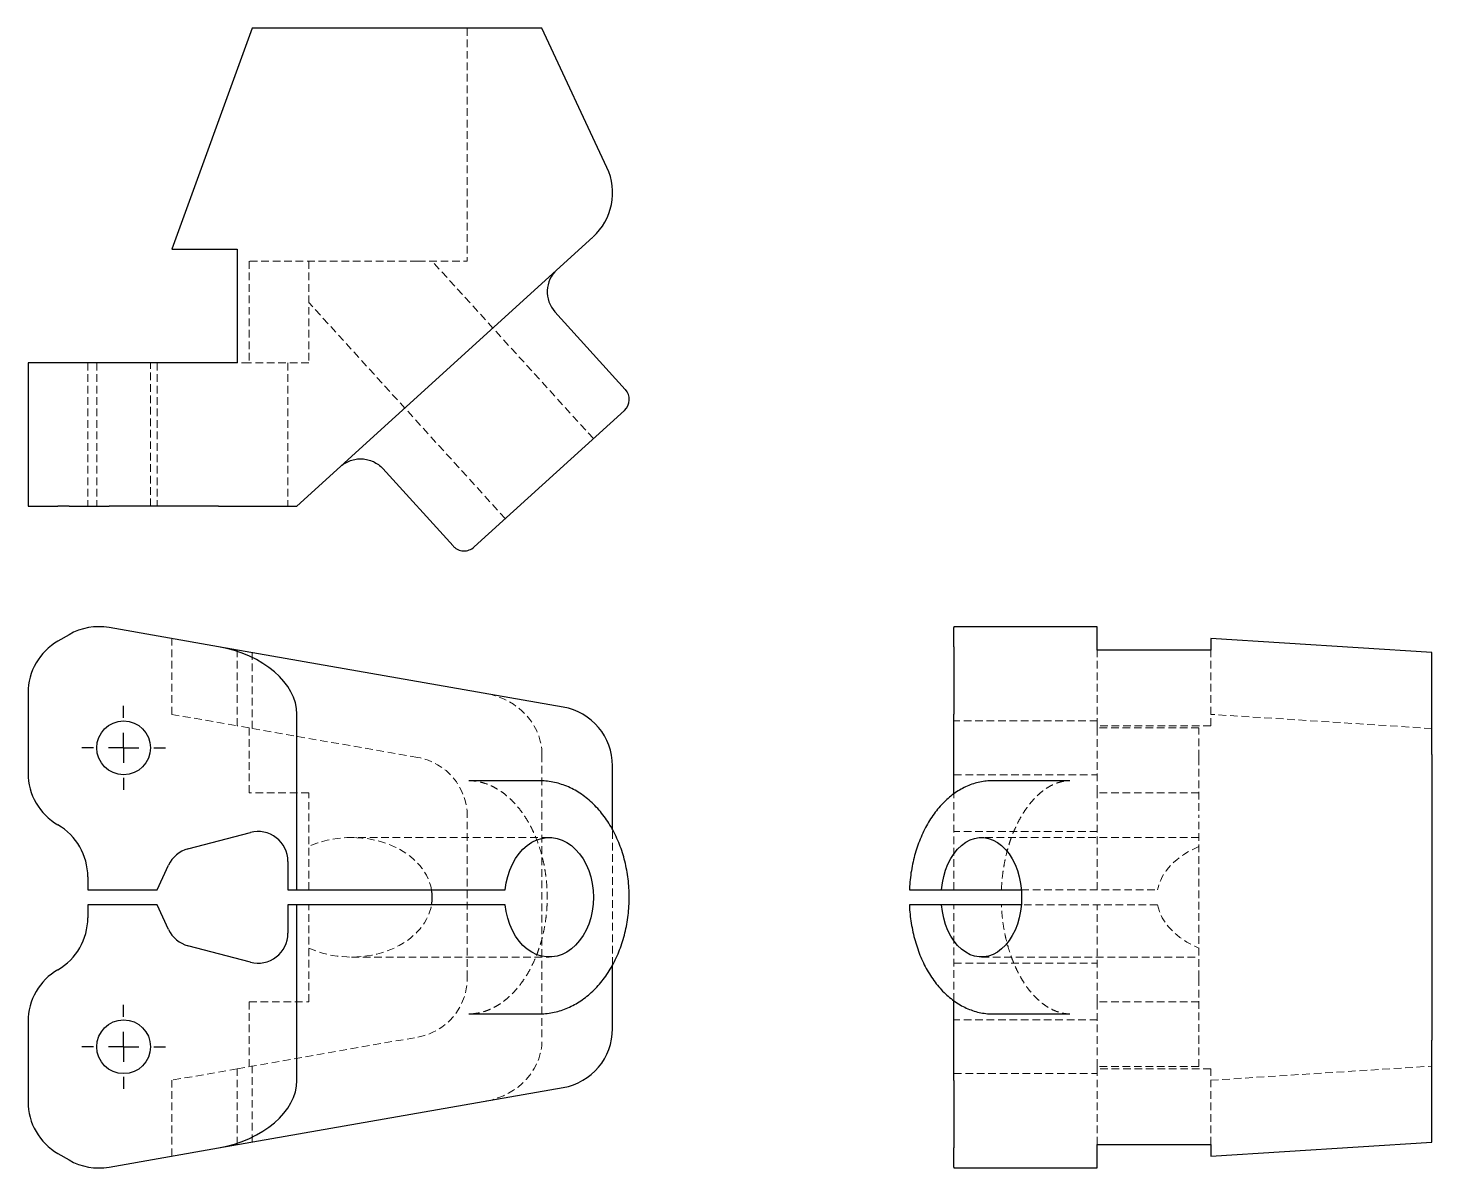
# Model space of a CAD drawing. Header units: millimetres. Extents: x 33 to 267, y 12 to 202.
import ezdxf

# ---------------------------------------------------------------- set-up
doc = ezdxf.new("R2010")
doc.units = ezdxf.units.MM
doc.linetypes.add('HIDDEN', pattern=[1.905, 1.27, -0.635])
doc.layers.add('10', color=7, linetype='Continuous')

# ---------------------------------------------------------------- blocks, each defined once
blk = doc.blocks.new('SW_CENTERMARKSYMBOL_0')
at = {"layer": '10', "color": 0}
for p, q in [((0, 5), (0, 6.97)), ((0, 0), (0, 2.5)), ((-5, 0), (-6.97, 0)), ((0, 0), (-2.5, 0)), ((0, 0), (0, -2.5)), ((0, 0), (2.5, 0)), ((5, 0), (6.97, 0)), ((0, -5), (0, -6.97))]:
    blk.add_line(p, q, dxfattribs=at)
blk = doc.blocks.new('SW_CENTERMARKSYMBOL_1')
at = {"layer": '10', "color": 0}
for p, q in [((0, 5), (0, 6.97)), ((0, 0), (0, 2.5)), ((-5, 0), (-6.97, 0)), ((0, 0), (-2.5, 0)), ((0, 0), (0, -2.5)), ((0, 0), (2.5, 0)), ((5, 0), (6.97, 0)), ((0, -5), (0, -6.97))]:
    blk.add_line(p, q, dxfattribs=at)

msp = doc.modelspace()

# ---------------------------------------------------------------- linework, layer by layer
at = {"color": 7, "linetype": 'Continuous', "lineweight": 25}
for p, q in [((70.27, 201.53), (56.89, 164.76)), ((109.23, 201.53), (70.27, 201.53)), ((118.48, 201.53), (109.23, 201.53)), ((129.29, 178.35), (118.48, 201.53)), ((77.72, 122.02), (126.97, 166.79)), ((56.89, 164.76), (67.79, 164.76)), ((67.79, 164.76), (67.79, 145.87)), ((132.35, 141.46), (120.65, 154.33)), ((33, 145.87), (33, 122.02)), ((37.97, 145.87), (33, 145.87)), ((39.81, 145.87), (37.97, 145.87)), ((46.49, 145.87), (39.81, 145.87)), ((67.79, 145.87), (46.49, 145.87)), ((107.22, 115.25), (132.19, 137.95)), ((92, 128.29), (103.7, 115.42)), ((33, 122.02), (37.97, 122.02)), ((39.81, 122.02), (37.97, 122.02)), ((39.81, 122.02), (46.49, 122.02)), ((64.66, 122.02), (46.49, 122.02)), ((64.66, 122.02), (77.72, 122.02)), ((39.81, 100.66), (37.97, 99.6)), ((64.66, 98.67), (46.49, 101.85)), ((210.87, 102), (187.02, 102)), ((187.02, 102), (187.02, 101.85)), ((187.02, 98.67), (187.02, 101.85)), ((210.87, 101.85), (210.87, 102)), ((210.87, 98.12), (210.87, 101.85)), ((122, 88.63), (64.66, 98.67)), ((187.02, 98.67), (187.02, 87.46)), ((229.76, 98.12), (210.87, 98.12)), ((229.76, 100.03), (229.76, 98.12)), ((266.53, 97.69), (229.76, 100.03)), ((266.53, 90.87), (266.53, 97.69)), ((33, 90.99), (33, 77.65)), ((266.53, 80.74), (266.53, 90.87)), ((77.72, 58.24), (77.72, 87.46)), ((187.02, 74.21), (187.02, 87.46)), ((266.53, 80.74), (266.53, 33.26)), ((130.23, 68.26), (130.23, 78.84)), ((118.01, 76.38), (106.31, 76.38)), ((206.3, 76.38), (193.43, 76.38)), ((59.6, 65.05), (70, 67.78)), ((54.45, 58.24), (56.36, 62.34)), ((76.23, 62.98), (76.23, 58.24)), ((42.94, 60.43), (42.94, 58.24)), ((42.94, 58.24), (54.45, 58.24)), ((76.23, 58.24), (77.72, 58.24)), ((77.72, 58.24), (84.98, 58.24)), ((92, 58.24), (103.7, 58.24)), ((107.22, 58.24), (112.39, 58.24)), ((180.25, 58.24), (184.96, 58.24)), ((184.96, 58.24), (198.22, 58.24)), ((42.94, 55.76), (42.94, 53.57)), ((54.45, 55.76), (42.94, 55.76)), ((56.36, 51.66), (54.45, 55.76)), ((76.23, 55.76), (76.23, 51.02)), ((77.72, 55.76), (76.23, 55.76)), ((77.72, 26.54), (77.72, 55.76)), ((84.98, 55.76), (77.72, 55.76)), ((103.7, 55.76), (92, 55.76)), ((112.39, 55.76), (107.22, 55.76)), ((184.96, 55.76), (180.25, 55.76)), ((198.22, 55.76), (184.96, 55.76)), ((70, 46.22), (59.6, 48.95)), ((130.23, 35.16), (130.23, 45.75)), ((187.02, 26.54), (187.02, 39.78)), ((106.31, 37.62), (118.01, 37.62)), ((193.43, 37.62), (206.3, 37.62)), ((33, 36.35), (33, 23.01)), ((266.53, 23.13), (266.53, 33.26)), ((187.02, 26.54), (187.02, 15.33)), ((64.66, 15.33), (122, 25.37)), ((266.53, 16.31), (266.53, 23.13)), ((37.97, 14.4), (39.81, 13.34)), ((46.49, 12.15), (64.66, 15.33)), ((187.02, 12.15), (187.02, 15.33)), ((210.87, 15.88), (229.76, 15.88)), ((210.87, 12.15), (210.87, 15.88)), ((229.76, 13.97), (266.53, 16.31)), ((229.76, 15.88), (229.76, 13.97)), ((187.02, 12.15), (187.02, 12)), ((187.02, 12), (210.87, 12)), ((210.87, 12), (210.87, 12.15))]:
    msp.add_line(p, q, dxfattribs=at)
at = {"color": 7, "linetype": 'HIDDEN', "lineweight": 18}
for p, q in [((106.06, 201.53), (106.06, 162.77)), ((69.77, 162.77), (69.77, 145.87)), ((97.83, 162.77), (69.77, 162.77)), ((79.71, 162.77), (79.71, 145.87)), ((97.83, 162.77), (106.06, 162.77)), ((127.04, 133.27), (100.22, 162.77)), ((112.39, 119.96), (79.71, 155.9)), ((42.94, 145.87), (42.94, 122.02)), ((44.43, 145.87), (44.43, 122.02)), ((53.37, 122.02), (53.37, 145.87)), ((54.45, 145.87), (54.45, 122.02)), ((69.77, 145.87), (67.79, 145.87)), ((79.71, 145.87), (69.77, 145.87)), ((76.23, 145.87), (76.23, 122.02)), ((56.89, 87.42), (56.89, 100.03)), ((67.79, 85.51), (67.79, 98.12)), ((210.87, 85.51), (210.87, 98.12)), ((229.76, 85.51), (229.76, 98.12)), ((70.27, 85.07), (70.27, 97.69)), ((56.89, 87.42), (67.79, 85.51)), ((266.53, 85.07), (229.76, 87.42)), ((69.77, 85.16), (67.79, 85.51)), ((69.77, 74.39), (69.77, 85.16)), ((97.83, 80.25), (69.77, 85.16)), ((210.87, 86.32), (187.02, 86.32)), ((210.87, 85.16), (210.87, 85.51)), ((229.76, 85.51), (210.87, 85.51)), ((210.87, 74.39), (210.87, 85.16)), ((227.77, 85.16), (210.87, 85.16)), ((227.77, 80.25), (227.77, 85.16)), ((118.48, 80.74), (118.48, 33.26)), ((227.77, 80.25), (227.77, 70.46)), ((187.02, 77.37), (210.87, 77.37)), ((79.71, 74.39), (69.77, 74.39)), ((79.71, 58.24), (79.71, 74.39)), ((187.02, 58.24), (187.02, 74.21)), ((227.77, 74.39), (210.87, 74.39)), ((210.87, 58.24), (210.87, 74.39)), ((106.06, 43.54), (106.06, 70.46)), ((227.77, 43.54), (227.77, 70.46)), ((130.23, 45.75), (130.23, 68.26)), ((210.87, 67.95), (187.02, 67.95)), ((119.68, 66.94), (86.79, 66.94)), ((227.77, 66.94), (191.59, 66.94)), ((198.22, 58.24), (220.9, 58.24)), ((79.71, 39.61), (79.71, 55.76)), ((187.02, 39.78), (187.02, 55.76)), ((220.9, 55.76), (198.22, 55.76)), ((210.87, 39.61), (210.87, 55.76)), ((86.79, 47.06), (119.68, 47.06)), ((191.59, 47.06), (227.77, 47.06)), ((187.02, 46.05), (210.87, 46.05)), ((227.77, 43.54), (227.77, 33.75)), ((69.77, 28.84), (69.77, 39.61)), ((69.77, 39.61), (79.71, 39.61)), ((227.77, 39.61), (210.87, 39.61)), ((210.87, 28.84), (210.87, 39.61)), ((210.87, 36.63), (187.02, 36.63)), ((69.77, 28.84), (97.83, 33.75)), ((227.77, 28.84), (227.77, 33.75)), ((67.79, 28.49), (56.89, 26.58)), ((67.79, 28.49), (69.77, 28.84)), ((67.79, 15.88), (67.79, 28.49)), ((70.27, 16.31), (70.27, 28.93)), ((210.87, 28.49), (210.87, 28.84)), ((227.77, 28.84), (210.87, 28.84)), ((210.87, 15.88), (210.87, 28.49)), ((229.76, 28.49), (210.87, 28.49)), ((229.76, 26.58), (266.53, 28.93)), ((229.76, 15.88), (229.76, 28.49)), ((56.89, 13.97), (56.89, 26.58)), ((187.02, 27.68), (210.87, 27.68))]:
    msp.add_line(p, q, dxfattribs=at)
at = {"color": 7, "linetype": 'Continuous', "lineweight": 25, "flags": 128}
for points in [[(112.39, 58.24), (112.54, 59.38), (112.8, 60.48), (113.14, 61.53), (113.57, 62.52), (114.09, 63.44), (114.68, 64.28), (115.33, 65.01), (116.05, 65.64), (116.81, 66.15), (117.61, 66.54), (118.45, 66.8), (119.29, 66.92), (120.15, 66.92), (120.99, 66.78), (121.82, 66.51), (122.62, 66.11), (123.38, 65.59), (124.09, 64.96), (124.74, 64.21), (125.33, 63.37), (125.84, 62.45), (126.26, 61.45), (126.6, 60.39), (126.84, 59.29), (126.99, 58.15), (127.04, 57), (126.99, 55.85), (126.84, 54.71), (126.6, 53.61), (126.26, 52.55), (125.84, 51.55), (125.33, 50.63), (124.74, 49.79), (124.09, 49.04), (123.38, 48.41), (122.62, 47.89), (121.82, 47.49), (120.99, 47.22), (120.15, 47.08), (119.29, 47.08), (118.45, 47.2), (117.61, 47.46), (116.81, 47.85), (116.05, 48.36), (115.33, 48.99), (114.68, 49.72), (114.09, 50.56), (113.57, 51.48), (113.14, 52.47), (112.8, 53.52), (112.54, 54.62), (112.39, 55.76)], [(184.96, 58.24), (185.1, 59.38), (185.32, 60.48), (185.64, 61.53), (186.03, 62.52), (186.5, 63.44), (187.03, 64.28), (187.63, 65.01), (188.28, 65.64), (188.98, 66.15), (189.71, 66.54), (190.46, 66.8), (191.23, 66.92), (192.01, 66.92), (192.78, 66.78), (193.53, 66.51), (194.26, 66.11), (194.95, 65.59), (195.6, 64.96), (196.19, 64.21), (196.72, 63.37), (197.18, 62.45), (197.57, 61.45), (197.87, 60.39), (198.09, 59.29), (198.23, 58.15), (198.27, 57), (198.23, 55.85), (198.09, 54.71), (197.87, 53.61), (197.57, 52.55), (197.18, 51.55), (196.72, 50.63), (196.19, 49.79), (195.6, 49.04), (194.95, 48.41), (194.26, 47.89), (193.53, 47.49), (192.78, 47.22), (192.01, 47.08), (191.23, 47.08), (190.46, 47.2), (189.71, 47.46), (188.98, 47.85), (188.28, 48.36), (187.63, 48.99), (187.03, 49.72), (186.5, 50.56), (186.03, 51.48), (185.64, 52.47), (185.32, 53.52), (185.1, 54.62), (184.96, 55.76)]]:
    msp.add_lwpolyline(points, dxfattribs=at)
at = {"color": 7, "linetype": 'Continuous', "lineweight": 25}
for centre in [(48.9, 81.85), (48.9, 32.15)]:
    msp.add_circle(centre, 4.47, dxfattribs=at)
for centre, radius, start, end in [((120.29, 174.15), 9.94, 312.2737, 25), ((124.33, 157.68), 4.97, 132.2737, 222.2737), ((130.52, 139.79), 2.48, 312.2737, 42.2737), ((44.78, 92.06), 9.94, 80.0738, 120), ((42.94, 90.99), 9.94, 120, 180), ((120.29, 78.84), 9.94, 0, 80.0738), ((42.94, 77.65), 9.94, 180, 240), ((33, 60.43), 9.94, 0, 60), ((71.26, 62.98), 4.97, 0, 104.7436), ((60.87, 60.24), 4.97, 104.7436, 154.9831), ((33, 53.57), 9.94, 300, 0), ((60.87, 53.76), 4.97, 205.0169, 255.2564), ((71.26, 51.02), 4.97, 255.2564, 0), ((42.94, 36.35), 9.94, 120, 180), ((120.29, 35.16), 9.94, 279.9262, 0), ((42.94, 23.01), 9.94, 180, 240), ((44.78, 21.94), 9.94, 240, 279.9262)]:
    msp.add_arc(centre, radius, start, end, dxfattribs=at)
at = {"color": 7, "linetype": 'HIDDEN', "lineweight": 18}
for centre, start, end in [((96.12, 70.46), 0, 80.0738), ((96.12, 43.54), 279.9262, 0)]:
    msp.add_arc(centre, 9.94, start, end, dxfattribs=at)
at = {"color": 7, "linetype": 'Continuous', "lineweight": 25}
for centre, major_axis, ratio, start_param, end_param in [((62.95, 88.88), (14.68, -2.57), 0.667103, 0.116217, 1.570796), ((86.79, 57), (13.43, 0), 0.73994, 6.157857, 6.408513), ((62.95, 25.12), (14.68, 2.57), 0.667103, 4.712389, 6.166968)]:
    msp.add_ellipse(centre, major_axis=major_axis, ratio=ratio, start_param=start_param, end_param=end_param, dxfattribs=at)
at = {"color": 7, "linetype": 'HIDDEN', "lineweight": 18}
for centre, major_axis, ratio, start_param, end_param in [((107.52, 81.08), (10.83, -1.9), 0.903839, 0.156872, 1.570796), ((86.79, 57), (13.43, 0), 0.73994, 0.125328, 2.125966), ((235.56, 57), (14.77, 0), 0.672673, 2.125966, 3.016265), ((86.79, 57), (13.43, 0), 0.73994, 4.157219, 6.157857), ((235.56, 57), (14.77, 0), 0.672673, 3.26692, 4.157219), ((107.52, 32.92), (10.83, 1.9), 0.903839, 4.712389, 6.126313)]:
    msp.add_ellipse(centre, major_axis=major_axis, ratio=ratio, start_param=start_param, end_param=end_param, dxfattribs=at)
at = {"color": 7, "linetype": 'Continuous', "lineweight": 25}
for points, knots in [([(84.98, 128.62), (85.22, 128.84), (85.48, 129.03), (85.9, 129.28), (86.04, 129.36), (86.33, 129.5), (86.49, 129.56), (86.95, 129.73), (87.26, 129.81), (87.9, 129.9), (88.23, 129.92), (88.88, 129.89), (89.2, 129.84), (89.84, 129.69), (90.14, 129.58), (90.73, 129.3), (91.01, 129.14), (91.54, 128.75), (91.78, 128.53), (92, 128.29)], [0, 0, 0, 0, 0.125, 0.125, 0.1875, 0.1875, 0.25, 0.25, 0.375, 0.375, 0.5, 0.5, 0.625, 0.625, 0.75, 0.75, 0.875, 0.875, 1, 1, 1, 1]), ([(103.7, 115.42), (103.81, 115.3), (103.93, 115.19), (104.19, 114.99), (104.34, 114.91), (104.63, 114.77), (104.78, 114.72), (105.1, 114.64), (105.26, 114.61), (105.59, 114.6), (105.75, 114.61), (106.07, 114.66), (106.23, 114.7), (106.69, 114.86), (106.97, 115.03), (107.22, 115.25)], [0, 0, 0, 0, 0.125, 0.125, 0.25, 0.25, 0.375, 0.375, 0.5, 0.5, 0.625, 0.625, 0.75, 0.75, 1, 1, 1, 1]), ([(117.98, 37.62), (118.35, 37.63), (119.11, 37.65), (120.25, 37.82), (121.4, 38.09), (122.52, 38.49), (123.62, 38.99), (124.69, 39.61), (125.72, 40.33), (126.7, 41.15), (127.62, 42.07), (128.49, 43.08), (129.3, 44.18), (130.04, 45.36), (130.7, 46.61), (131.29, 47.92), (131.79, 49.29), (132.21, 50.7), (132.54, 52.15), (132.79, 53.63), (132.95, 55.14), (133.01, 56.65), (132.99, 58.16), (132.87, 59.67), (132.67, 61.17), (132.37, 62.63), (131.99, 64.07), (131.53, 65.47), (130.97, 66.81), (130.34, 68.1), (129.63, 69.32), (128.85, 70.46), (127.99, 71.52), (127.07, 72.5), (126.1, 73.37), (125.07, 74.14), (124, 74.81), (122.89, 75.36), (121.75, 75.8), (120.59, 76.12), (119.42, 76.31), (118.55, 76.39), (118.07, 76.37), (117.99, 76.37)], [0, 0, 0, 0, 0.0226, 0.046633, 0.070685, 0.094804, 0.119028, 0.143386, 0.167894, 0.192554, 0.217356, 0.242284, 0.267314, 0.292423, 0.317588, 0.34279, 0.368014, 0.393248, 0.418486, 0.443725, 0.468964, 0.494204, 0.51945, 0.544703, 0.569966, 0.595242, 0.620534, 0.645841, 0.671163, 0.696495, 0.721825, 0.74714, 0.77242, 0.797641, 0.822776, 0.847796, 0.872673, 0.89739, 0.921937, 0.94632, 0.970559, 0.994686, 1, 1, 1, 1]), ([(193.38, 76.37), (193.05, 76.37), (192.37, 76.35), (191.32, 76.18), (190.26, 75.9), (189.21, 75.5), (188.2, 75), (187.21, 74.38), (186.26, 73.66), (185.36, 72.83), (184.5, 71.91), (183.7, 70.89), (182.95, 69.78), (182.28, 68.6), (181.67, 67.34), (181.13, 66.03), (180.67, 64.66), (180.29, 63.24), (179.98, 61.79), (179.76, 60.31), (179.64, 59.12), (179.62, 58.43), (179.61, 58.24)], [0, 0, 0, 0, 0.04453, 0.094152, 0.143854, 0.193798, 0.244118, 0.294902, 0.34619, 0.397969, 0.450185, 0.502756, 0.55559, 0.608597, 0.661703, 0.714847, 0.767986, 0.8211, 0.874183, 0.927237, 0.980268, 1, 1, 1, 1]), ([(84.98, 58.24), (85.22, 58.24), (85.48, 58.24), (85.9, 58.24), (86.04, 58.24), (86.33, 58.24), (86.49, 58.24), (86.95, 58.24), (87.26, 58.24), (87.9, 58.24), (88.23, 58.24), (88.88, 58.24), (89.2, 58.24), (89.84, 58.24), (90.14, 58.24), (90.73, 58.24), (91.01, 58.24), (91.54, 58.24), (91.78, 58.24), (92, 58.24)], [0, 0, 0, 0, 0.125, 0.125, 0.1875, 0.1875, 0.25, 0.25, 0.375, 0.375, 0.5, 0.5, 0.625, 0.625, 0.75, 0.75, 0.875, 0.875, 1, 1, 1, 1]), ([(103.7, 58.24), (103.81, 58.24), (103.93, 58.24), (104.19, 58.24), (104.34, 58.24), (104.63, 58.24), (104.78, 58.24), (105.1, 58.24), (105.26, 58.24), (105.59, 58.24), (105.75, 58.24), (106.07, 58.24), (106.23, 58.24), (106.69, 58.24), (106.97, 58.24), (107.22, 58.24)], [0, 0, 0, 0, 0.125, 0.125, 0.25, 0.25, 0.375, 0.375, 0.5, 0.5, 0.625, 0.625, 0.75, 0.75, 1, 1, 1, 1]), ([(179.64, 58.24), (179.63, 58.24), (179.62, 58.24), (179.85, 58.24), (180.14, 58.24), (180.25, 58.24)], [0, 0, 0, 0, 0.237771, 0.695461, 1, 1, 1, 1]), ([(92, 55.76), (91.78, 55.76), (91.54, 55.76), (91.15, 55.76), (91.02, 55.76), (90.73, 55.76), (90.59, 55.76), (90.15, 55.76), (89.84, 55.76), (89.21, 55.76), (88.88, 55.76), (88.24, 55.76), (87.91, 55.76), (87.27, 55.76), (86.95, 55.76), (86.34, 55.76), (86.04, 55.76), (85.48, 55.76), (85.22, 55.76), (84.98, 55.76)], [0, 0, 0, 0, 0.125, 0.125, 0.1875, 0.1875, 0.25, 0.25, 0.375, 0.375, 0.5, 0.5, 0.625, 0.625, 0.75, 0.75, 0.875, 0.875, 1, 1, 1, 1]), ([(107.22, 55.76), (107.1, 55.76), (106.96, 55.76), (106.69, 55.76), (106.54, 55.76), (106.23, 55.76), (106.08, 55.76), (105.75, 55.76), (105.59, 55.76), (105.26, 55.76), (105.1, 55.76), (104.79, 55.76), (104.63, 55.76), (104.19, 55.76), (103.92, 55.76), (103.7, 55.76)], [0, 0, 0, 0, 0.125, 0.125, 0.25, 0.25, 0.375, 0.375, 0.5, 0.5, 0.625, 0.625, 0.75, 0.75, 1, 1, 1, 1]), ([(180.25, 55.76), (180.09, 55.76), (179.76, 55.76), (179.58, 55.76), (179.62, 55.76), (179.63, 55.76)], [0, 0, 0, 0, 0.457989, 0.916003, 1, 1, 1, 1]), ([(179.61, 55.76), (179.61, 55.73), (179.62, 55.2), (179.71, 54.18), (179.9, 52.69), (180.18, 51.22), (180.54, 49.79), (180.98, 48.4), (181.49, 47.06), (182.08, 45.78), (182.74, 44.57), (183.47, 43.42), (184.27, 42.37), (185.13, 41.4), (186.05, 40.53), (187.01, 39.76), (188.02, 39.11), (189.06, 38.57), (190.12, 38.15), (191.21, 37.84), (192.3, 37.67), (193.04, 37.6), (193.41, 37.62), (193.41, 37.62)], [0, 0, 0, 0, 0.002595, 0.055549, 0.108542, 0.16158, 0.214676, 0.26784, 0.321076, 0.374383, 0.427746, 0.481131, 0.534477, 0.587707, 0.640725, 0.693421, 0.745689, 0.797442, 0.848638, 0.899286, 0.949455, 0.999266, 1, 1, 1, 1])]:
    msp.add_open_spline(points, degree=3, knots=knots, dxfattribs=at)
at = {"color": 7, "linetype": 'HIDDEN', "lineweight": 18}
for points, knots in [([(106.3, 76.37), (106.57, 76.37), (107.16, 76.36), (108.07, 76.21), (109.05, 75.95), (110.01, 75.57), (110.94, 75.09), (111.84, 74.5), (112.72, 73.82), (113.55, 73.05), (114.35, 72.18), (115.11, 71.22), (115.81, 70.19), (116.47, 69.07), (117.07, 67.88), (117.61, 66.62), (118.08, 65.3), (118.49, 63.94), (118.82, 62.53), (119.07, 61.08), (119.25, 59.61), (119.35, 58.12), (119.37, 56.62), (119.31, 55.13), (119.17, 53.65), (118.96, 52.19), (118.66, 50.76), (118.29, 49.38), (117.86, 48.04), (117.35, 46.75), (116.78, 45.53), (116.16, 44.38), (115.48, 43.31), (114.76, 42.33), (114, 41.42), (113.2, 40.61), (112.37, 39.9), (111.52, 39.27), (110.64, 38.75), (109.75, 38.32), (108.84, 37.98), (107.9, 37.76), (107.06, 37.63), (106.54, 37.63), (106.33, 37.63)], [0, 0, 0, 0, 0.021668, 0.048963, 0.075863, 0.102108, 0.127651, 0.152575, 0.177007, 0.201071, 0.224873, 0.248498, 0.272008, 0.29545, 0.318856, 0.34225, 0.365642, 0.389041, 0.412452, 0.435878, 0.459315, 0.482761, 0.50621, 0.529657, 0.553093, 0.576513, 0.599911, 0.623283, 0.646627, 0.669944, 0.693236, 0.716514, 0.739788, 0.763076, 0.786407, 0.809824, 0.833379, 0.857146, 0.881215, 0.905692, 0.930698, 0.95634, 0.982675, 1, 1, 1, 1]), ([(194.91, 58.24), (194.94, 58.68), (194.98, 59.62), (195.14, 61.04), (195.37, 62.49), (195.66, 63.91), (196.02, 65.28), (196.44, 66.6), (196.92, 67.86), (197.45, 69.04), (198.03, 70.15), (198.65, 71.18), (199.31, 72.13), (199.99, 72.98), (200.69, 73.73), (201.41, 74.39), (202.15, 74.96), (202.89, 75.43), (203.63, 75.81), (204.38, 76.09), (205.15, 76.28), (205.78, 76.38), (206.17, 76.37), (206.29, 76.37)], [0, 0, 0, 0, 0.042469, 0.090812, 0.139096, 0.1873, 0.235406, 0.2834, 0.331272, 0.379021, 0.426654, 0.474196, 0.521689, 0.569186, 0.616772, 0.664586, 0.712823, 0.761755, 0.811751, 0.863291, 0.916958, 0.973302, 1, 1, 1, 1]), ([(206.3, 37.63), (206.13, 37.63), (205.68, 37.63), (204.99, 37.75), (204.19, 37.97), (203.4, 38.3), (202.6, 38.74), (201.82, 39.27), (201.07, 39.91), (200.34, 40.63), (199.63, 41.45), (198.95, 42.36), (198.31, 43.36), (197.71, 44.44), (197.16, 45.6), (196.65, 46.82), (196.21, 48.12), (195.82, 49.47), (195.49, 50.86), (195.23, 52.3), (195.05, 53.77), (194.94, 54.93), (194.92, 55.59), (194.92, 55.76)], [0, 0, 0, 0, 0.0361249, 0.0966464, 0.1491989, 0.2049411, 0.2580468, 0.3091274, 0.3588362, 0.4076587, 0.4559365, 0.5039052, 0.5517252, 0.5995029, 0.6472885, 0.6951286, 0.74305, 0.7910639, 0.83917, 0.8873603, 0.935621, 0.9839347, 1, 1, 1, 1])]:
    msp.add_open_spline(points, degree=3, knots=knots, dxfattribs=at)

# ---------------------------------------------------------------- block references
at = {"layer": '10'}
for name, p in [('SW_CENTERMARKSYMBOL_1', (48.9, 81.85)), ('SW_CENTERMARKSYMBOL_0', (48.9, 32.15))]:
    msp.add_blockref(name, p, dxfattribs=at)

doc.saveas('drawing.dxf')
